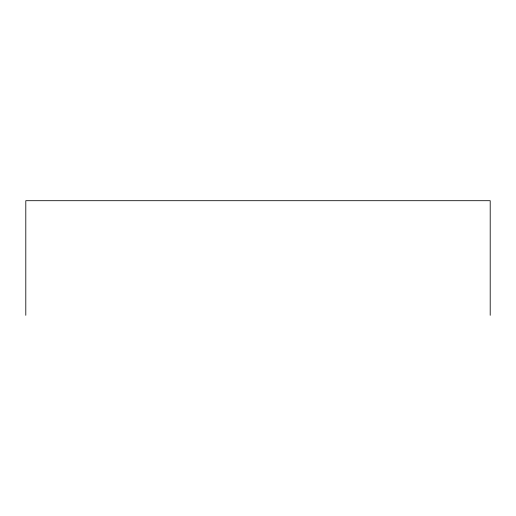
<?xml version="1.0" encoding="UTF-8"?>
<svg xmlns="http://www.w3.org/2000/svg" width="516" height="516" viewBox="0 0 516 516"><rect width="100%" height="100%" fill="white"/><g stroke="black" fill="none" stroke-linecap="round" stroke-linejoin="round"><path stroke-width="0.77" d="M490.2 315.302L490.2 200.698L25.8 200.698L25.8 315.302"/></g></svg>
